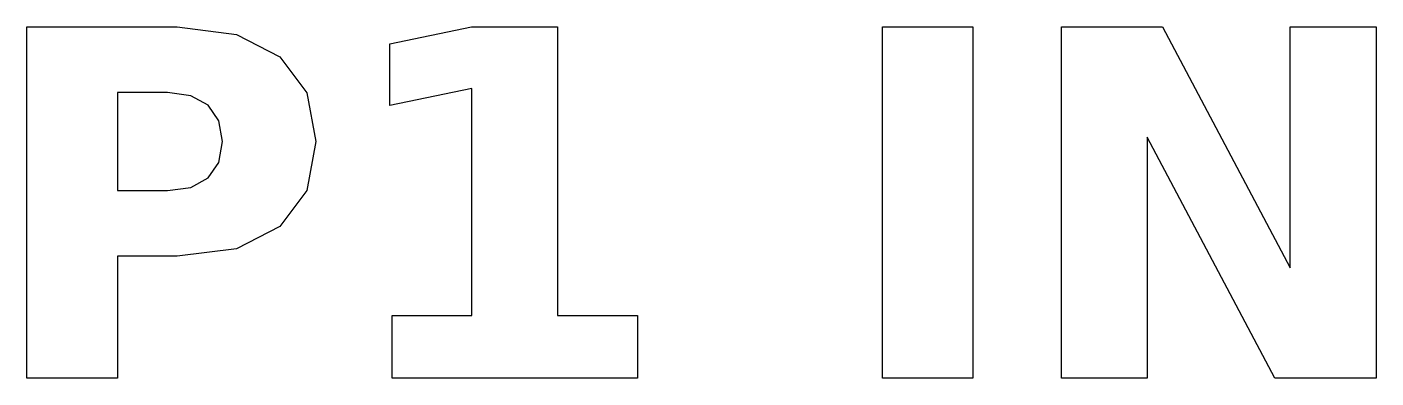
# Model space of a CAD drawing. Header units: millimetres. Extents: x 7.86 to 17.47, y 5.6 to 8.1.
import ezdxf

# ---------------------------------------------------------------- set-up
doc = ezdxf.new("R2010")
doc.units = ezdxf.units.MM

msp = doc.modelspace()

# ---------------------------------------------------------------- linework, layer by layer
for points in [[(8.9263, 8.1), (9.3481, 8.047), (9.6587, 7.8878), (9.8504, 7.6312), (9.9143, 7.2845), (9.8504, 6.9363), (9.6587, 6.6791), (9.3481, 6.5204), (8.9263, 6.4674), (8.5014, 6.4674), (8.5014, 5.6), (7.8569, 5.6), (7.8569, 8.1)], [(10.4571, 6.0452), (11.0266, 6.0452), (11.0266, 7.6612), (10.4421, 7.5406), (10.4421, 7.9794), (11.0229, 8.1), (11.6358, 8.1), (11.6358, 6.0452), (12.2053, 6.0452), (12.2053, 5.6), (10.4571, 5.6)], [(13.9499, 8.1), (14.5944, 8.1), (14.5944, 5.6), (13.9499, 5.6)], [(15.2256, 8.1), (15.9452, 8.1), (16.8544, 6.3855), (16.8544, 8.1), (17.4657, 8.1), (17.4657, 5.6), (16.7456, 5.6), (15.8364, 7.3145), (15.8364, 5.6), (15.2256, 5.6)], [(8.5014, 6.9347), (8.8577, 6.9347), (9.024, 6.9574), (9.1476, 7.0257), (9.2243, 7.136), (9.2499, 7.2845), (9.2243, 7.4325), (9.1476, 7.5422), (9.024, 7.6102), (8.8577, 7.6328), (8.5014, 7.6328)]]:
    msp.add_lwpolyline(points, close=True)

doc.saveas('drawing.dxf')
